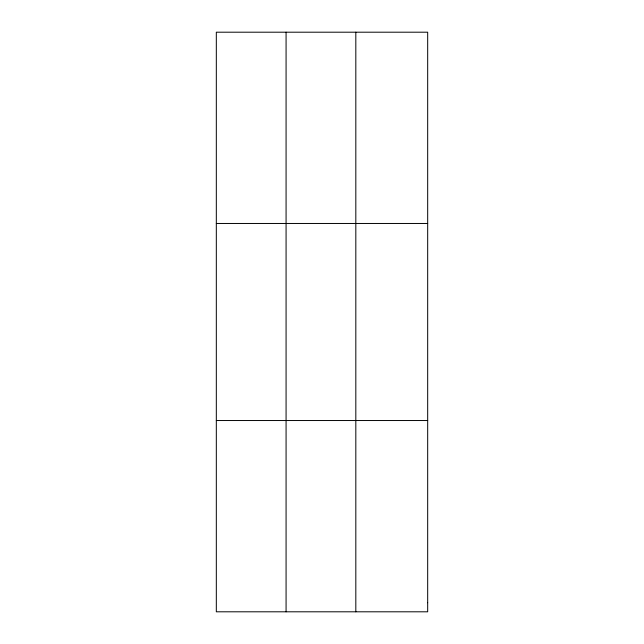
<?xml version="1.0" encoding="UTF-8"?>
<svg xmlns="http://www.w3.org/2000/svg" width="644" height="644" viewBox="0 0 644 644"><rect width="100%" height="100%" fill="white"/><g stroke="black" fill="none" stroke-linecap="round" stroke-linejoin="round"><path stroke-width="0.97" d="M286.073 611.8L286.073 32.2M355.818 611.8L355.818 32.2M216.32 223.468L427.68 223.468M216.32 420.532L427.68 420.532M427.68 602.695L427.68 611.8L216.32 611.8L216.32 32.2L427.68 32.2L427.68 602.695"/></g></svg>
